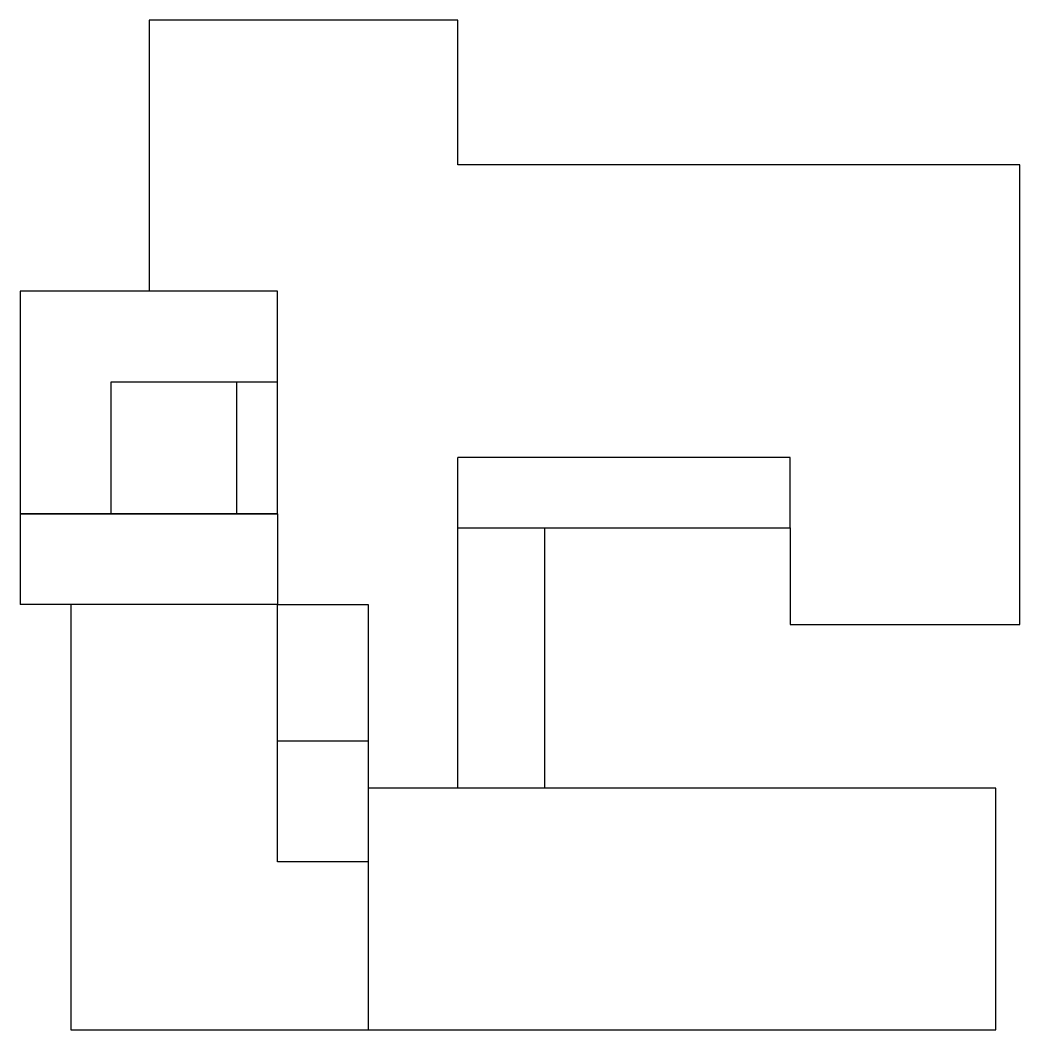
# Model space of a CAD drawing. Header units: inches. Extents: x 232 to 336, y -86 to 33.
# Drawn here: x 231.68 to 246.04, y -44.43 to -29.93 of the extents above; entities that cross this region are included whole.
import ezdxf

# ---------------------------------------------------------------- set-up
doc = ezdxf.new("R2010")
doc.units = ezdxf.units.IN
doc.header["$MEASUREMENT"] = 0
doc.layers.add('con', color=250, linetype='Continuous')

msp = doc.modelspace()

# ---------------------------------------------------------------- linework, layer by layer
at = {"layer": 'con'}
for points in [[(237.967, -32.004), (237.967, -29.925), (233.532, -29.925), (233.532, -33.821)], [(236.68, -44.434), (245.699, -44.434), (245.699, -40.963), (237.967, -40.963), (237.967, -37.22), (242.743, -37.22), (242.743, -38.608), (246.045, -38.608), (246.045, -33.193), (246.045, -32.004), (237.967, -32.004)], [(234.78, -35.121), (235.38, -35.121)], [(242.743, -37.22), (242.743, -36.209), (237.967, -36.209)], [(237.967, -37.22), (237.967, -36.209)], [(235.38, -37.021), (231.68, -37.021)], [(231.68, -37.021), (231.68, -38.321)], [(235.38, -37.021), (235.38, -38.321)], [(239.215, -37.22), (239.215, -40.963)], [(235.38, -38.321), (231.68, -38.321)], [(232.41, -38.321), (232.41, -44.434), (236.68, -44.434)], [(235.38, -40.279), (236.68, -40.279)], [(237.967, -40.963), (236.68, -40.963)], [(236.68, -42.021), (236.68, -44.434)]]:
    msp.add_lwpolyline(points, dxfattribs=at)
for points in [[(235.38, -33.821), (231.68, -33.821), (231.68, -37.021), (235.38, -37.021)], [(232.988, -35.121), (234.788, -35.121), (234.788, -37.021), (232.988, -37.021)], [(235.38, -42.021), (235.38, -38.321), (236.68, -38.321), (236.68, -42.021)]]:
    msp.add_lwpolyline(points, close=True, dxfattribs=at)

doc.saveas('drawing.dxf')
